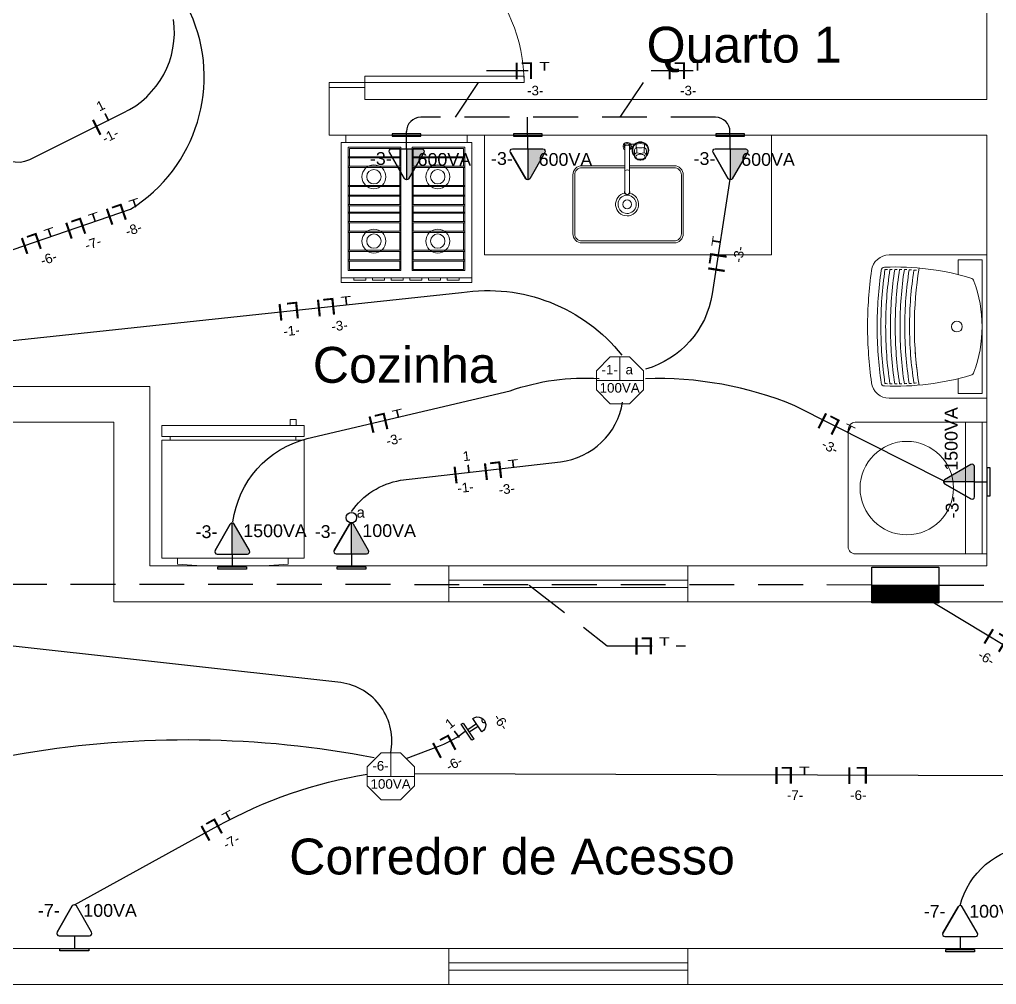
# Model space of a CAD drawing. Header units: millimetres. Extents: x 40 to 176, y -32 to 59.
# Drawn here: x 63.226 to 67.311, y -5.118 to -1.084 of the extents above; entities that cross this region are included whole.
import ezdxf
from ezdxf.enums import TextEntityAlignment as Align

# ---------------------------------------------------------------- set-up
doc = ezdxf.new("R2010")
doc.units = ezdxf.units.MM
doc.linetypes.add('HIDDEN', pattern=[0.375, 0.25, -0.125])
doc.layers.get('0').update_dxf_attribs({"lineweight": 30})
for name, color, linetype in [('1 - Circuitos', 7, 'Continuous'), ('22 - Textos', 7, 'Continuous'), ('5 - Identificadores', 7, 'Continuous'), ('7 - Eletroduto', 6, 'Continuous'), ('8 - Pontos de iluminação', 5, 'Continuous'), ('9 - Pontos de Tomadas', 240, 'Continuous')]:
    doc.layers.add(name, color=color, linetype=linetype)
for name, color, linetype, lineweight in [('21 - Portas', 251, 'Continuous', 9), ('3 - Cozinha', 160, 'Continuous', 20), ('4 - Edificação', 8, 'Continuous', 20)]:
    doc.layers.add(name, color=color, linetype=linetype, lineweight=lineweight)
doc.styles.add('Arial0', font='arial.ttf', dxfattribs={"height": 3.14658})
doc.styles.add('SEACAD_Arial', font='arial.ttf')
doc.styles.get("Standard").update_dxf_attribs({"font": 'arial.ttf'})
doc.styles.add('TEXTO_NOMEQUADRO', font='arial.ttf')

# ---------------------------------------------------------------- blocks, each defined once
blk = doc.blocks.new('CO-F4PB')
for p, q in [((0.2535, 0), (-0.2535, 0)), ((0.2535, 0), (-0.2535, 0)), ((-0.2535, 0), (-0.2535, -0.03)), ((0.2535, -0.03), (0.2535, 0)), ((-0.2735, -0.03), (-0.2735, -0.596)), ((0.2735, -0.03), (-0.2735, -0.03)), ((0.2735, -0.596), (0.2735, -0.03)), ((-0.2435, -0.05), (-0.2435, -0.566)), ((-0.0235, -0.05), (-0.2435, -0.05)), ((-0.0285, -0.055), (-0.2385, -0.055)), ((-0.2385, -0.055), (-0.2385, -0.09)), ((-0.0285, -0.055), (-0.0285, -0.09)), ((-0.0235, -0.05), (-0.0235, -0.566)), ((0.0235, -0.05), (0.0235, -0.566)), ((0.2435, -0.05), (0.0235, -0.05)), ((0.2385, -0.055), (0.0285, -0.055)), ((0.0285, -0.055), (0.0285, -0.09)), ((0.2385, -0.055), (0.2385, -0.09)), ((0.2435, -0.05), (0.2435, -0.566)), ((-0.0235, -0.09), (-0.2435, -0.09)), ((-0.0235, -0.095), (-0.2435, -0.095)), ((-0.2385, -0.095), (-0.2385, -0.13)), ((-0.0285, -0.095), (-0.0285, -0.13)), ((0.2435, -0.09), (0.0235, -0.09)), ((0.2435, -0.095), (0.0235, -0.095)), ((0.0285, -0.095), (0.0285, -0.13)), ((0.2385, -0.095), (0.2385, -0.13)), ((-0.0235, -0.13), (-0.2435, -0.13)), ((-0.0235, -0.135), (-0.2435, -0.135)), ((-0.2385, -0.135), (-0.2385, -0.21)), ((-0.0285, -0.135), (-0.0285, -0.21)), ((0.2435, -0.13), (0.0235, -0.13)), ((0.2435, -0.135), (0.0235, -0.135)), ((0.0285, -0.135), (0.0285, -0.21)), ((0.2385, -0.135), (0.2385, -0.21)), ((-0.0235, -0.21), (-0.2435, -0.21)), ((-0.0235, -0.215), (-0.2435, -0.215)), ((-0.2385, -0.215), (-0.2385, -0.25)), ((-0.0285, -0.215), (-0.0285, -0.25)), ((0.2435, -0.21), (0.0235, -0.21)), ((0.2435, -0.215), (0.0235, -0.215)), ((0.0285, -0.215), (0.0285, -0.25)), ((0.2385, -0.215), (0.2385, -0.25)), ((-0.0235, -0.25), (-0.2435, -0.25)), ((-0.0235, -0.255), (-0.2435, -0.255)), ((-0.2385, -0.255), (-0.2385, -0.29)), ((-0.0285, -0.255), (-0.0285, -0.29)), ((0.2435, -0.25), (0.0235, -0.25)), ((0.2435, -0.255), (0.0235, -0.255)), ((0.0285, -0.255), (0.0285, -0.29)), ((0.2385, -0.255), (0.2385, -0.29)), ((-0.0235, -0.29), (-0.2435, -0.29)), ((-0.0235, -0.295), (-0.2435, -0.295)), ((-0.2435, -0.321), (-0.0235, -0.321)), ((-0.2435, -0.326), (-0.0235, -0.326)), ((-0.2385, -0.295), (-0.2385, -0.321)), ((-0.2385, -0.326), (-0.2385, -0.361)), ((-0.0285, -0.295), (-0.0285, -0.321)), ((-0.0285, -0.326), (-0.0285, -0.361)), ((0.2435, -0.29), (0.0235, -0.29)), ((0.2435, -0.295), (0.0235, -0.295)), ((0.0235, -0.321), (0.2435, -0.321)), ((0.0235, -0.326), (0.2435, -0.326)), ((0.0285, -0.295), (0.0285, -0.321)), ((0.0285, -0.326), (0.0285, -0.361)), ((0.2385, -0.295), (0.2385, -0.321)), ((0.2385, -0.326), (0.2385, -0.361)), ((-0.2435, -0.361), (-0.0235, -0.361)), ((-0.2435, -0.366), (-0.0235, -0.366)), ((-0.2385, -0.366), (-0.2385, -0.401)), ((-0.0285, -0.366), (-0.0285, -0.401)), ((0.0235, -0.361), (0.2435, -0.361)), ((0.0235, -0.366), (0.2435, -0.366)), ((0.0285, -0.366), (0.0285, -0.401)), ((0.2385, -0.366), (0.2385, -0.401)), ((-0.2435, -0.401), (-0.0235, -0.401)), ((-0.2435, -0.406), (-0.0235, -0.406)), ((-0.2385, -0.406), (-0.2385, -0.481)), ((-0.0285, -0.406), (-0.0285, -0.481)), ((0.0235, -0.401), (0.2435, -0.401)), ((0.0235, -0.406), (0.2435, -0.406)), ((0.0285, -0.406), (0.0285, -0.481)), ((0.2385, -0.406), (0.2385, -0.481)), ((-0.2435, -0.481), (-0.0235, -0.481)), ((-0.2435, -0.486), (-0.0235, -0.486)), ((-0.2385, -0.486), (-0.2385, -0.521)), ((-0.0285, -0.486), (-0.0285, -0.521)), ((0.0235, -0.481), (0.2435, -0.481)), ((0.0235, -0.486), (0.2435, -0.486)), ((0.0285, -0.486), (0.0285, -0.521)), ((0.2385, -0.486), (0.2385, -0.521)), ((-0.2435, -0.521), (-0.0235, -0.521)), ((-0.2435, -0.526), (-0.0235, -0.526)), ((-0.2385, -0.526), (-0.2385, -0.561)), ((-0.0285, -0.526), (-0.0285, -0.561)), ((0.0235, -0.521), (0.2435, -0.521)), ((0.0235, -0.526), (0.2435, -0.526)), ((0.0285, -0.526), (0.0285, -0.561)), ((0.2385, -0.526), (0.2385, -0.561)), ((-0.2435, -0.566), (-0.0235, -0.566)), ((-0.2385, -0.561), (-0.0285, -0.561)), ((0.0235, -0.566), (0.2435, -0.566)), ((0.0285, -0.561), (0.2385, -0.561)), ((-0.2735, -0.596), (0.2735, -0.596)), ((-0.2735, -0.596), (-0.2735, -0.616)), ((0.2735, -0.616), (0.2735, -0.596)), ((-0.2735, -0.616), (0.2735, -0.616))]:
    blk.add_line(p, q)
for points in [[(-0.2204, -0.606), (-0.1704, -0.606), (-0.1704, -0.596), (-0.2204, -0.596)], [(-0.1422, -0.606), (-0.0922, -0.606), (-0.0922, -0.596), (-0.1422, -0.596)], [(-0.0641, -0.606), (-0.0141, -0.606), (-0.0141, -0.596), (-0.0641, -0.596)], [(0.0141, -0.606), (0.0641, -0.606), (0.0641, -0.596), (0.0141, -0.596)], [(0.0922, -0.606), (0.1422, -0.606), (0.1422, -0.596), (0.0922, -0.596)], [(0.1704, -0.606), (0.2204, -0.606), (0.2204, -0.596), (0.1704, -0.596)]]:
    blk.add_lwpolyline(points, close=True)
for centre, radius in [((-0.1308, -0.1735), 0.05), ((-0.1308, -0.1735), 0.03), ((0.1362, -0.1735), 0.05), ((0.1362, -0.1735), 0.03), ((-0.1308, -0.4425), 0.05), ((0.1362, -0.4425), 0.05), ((-0.1308, -0.4425), 0.03), ((0.1362, -0.4425), 0.03)]:
    blk.add_circle(centre, radius)
blk = doc.blocks.new('DUPLEX320PL')
for p, q in [((-0.058, -0.1246), (-0.058, -0.6181)), ((-0.058, -0.1246), (0.538, -0.1246)), ((0.538, -0.6181), (0.538, -0.1246)), ((0.538, -0.6181), (-0.058, -0.6181)), ((0.538, -0.6338), (-0.058, -0.6338)), ((-0.058, -0.6338), (-0.058, -0.6799)), ((-0.023, -0.6181), (-0.023, -0.6338)), ((0.503, -0.6338), (0.503, -0.6181)), ((0.538, -0.6338), (0.538, -0.6799)), ((-0.058, -0.6799), (0.538, -0.6799))]:
    blk.add_line(p, q)
blk.add_lwpolyline([(0.4713, -0.1246), (0.4713, -0.1005), (0.3713, -0.0932), (0.1087, -0.0932), (0.0087, -0.1005), (0.0087, -0.1246)])
blk.add_lwpolyline([(0.4797, -0.6799), (0.4797, -0.7042), (0.5039, -0.7042), (0.5039, -0.6799)], close=True)
blk = doc.blocks.new('TANQUE-02')
for p, q in [((-0.2995, 0), (0.2995, 0)), ((-0.2995, -0.4081), (-0.2995, 0)), ((0.2995, -0.4081), (0.2995, 0)), ((-0.2795, -0.02), (0.2795, -0.02)), ((-0.2795, -0.12), (-0.2795, -0.02)), ((0.2795, -0.12), (0.2795, -0.02)), ((-0.2795, -0.12), (-0.2174, -0.12)), ((0.2174, -0.12), (0.2795, -0.12))]:
    blk.add_line(p, q)
blk.add_circle((0, -0.1252), 0.0225)
for centre, radius, start, end in [((0, -0.5709), 0.5511, 90, 110.2384), ((0, -0.5709), 0.5511, 69.7616, 90), ((0.8453, -0.3818), 1.0945, 163.278, 182.4053), ((-0.1837, -0.0726), 0.02, 110.2384, 163.278), ((0.1837, -0.0726), 0.02, 16.722, 69.7616), ((-0.8453, -0.3818), 1.0945, 357.5947, 16.722), ((0, 1.2149), 1.518, 260.7226, 279.2774), ((0, 1.2149), 1.518, 270, 279.2774), ((0.8453, -0.3818), 1.0845, 176.4604, 176.9911), ((0, 1.2149), 1.558, 261.2252, 270), ((0.8453, -0.3818), 1.0845, 175.4, 175.93), ((0, 1.2149), 1.538, 261.1569, 270), ((0, 1.2149), 1.538, 270, 278.8431), ((0, 1.2149), 1.558, 270, 278.7748), ((-0.8453, -0.3818), 1.0845, 4.07, 4.6), ((-0.8453, -0.3818), 1.0845, 3.0089, 3.5396), ((0.8453, -0.3818), 1.0845, 178.5864, 179.1193), ((0, 1.2149), 1.598, 261.3969, 270), ((0.8453, -0.3818), 1.0845, 177.5224, 178.0541), ((0, 1.2149), 1.578, 261.3053, 270), ((0, 1.2149), 1.578, 270, 278.6947), ((0, 1.2149), 1.598, 270, 278.6031), ((-0.8453, -0.3818), 1.0845, 1.9459, 2.4776), ((-0.8453, -0.3818), 1.0845, 0.8807, 1.4136), ((-0.2245, -0.4081), 0.075, 180, 262.0805), ((0.8453, -0.3818), 1.0845, 179.6527, 180.1868), ((0, 1.2149), 1.618, 261.4997, 270), ((0.8453, -0.3818), 1.0845, 180.7216, 181.2572), ((0, 1.2149), 1.638, 261.6133, 270), ((0, 1.2149), 1.618, 270, 278.5003), ((0, 1.2149), 1.638, 270, 278.3867), ((0.2245, -0.4081), 0.075, 277.9195, 0), ((-0.8453, -0.3818), 1.0845, 358.7428, 359.2784), ((-0.8453, -0.3818), 1.0845, 359.8132, 0.3473), ((-0.2332, -0.4271), 0.015, 182.4053, 261.8717), ((0.8453, -0.3818), 1.0845, 181.7934, 182.3305), ((0, 1.2149), 1.658, 261.7373, 270), ((0, 1.2058), 1.6644, 261.8717, 270), ((0, 1.2149), 1.658, 270, 278.2627), ((0, 1.2058), 1.6644, 270, 278.1283), ((0.2332, -0.4271), 0.015, 278.1283, 357.5947), ((-0.8453, -0.3818), 1.0845, 357.6695, 358.2066), ((0, 1.2058), 1.7044, 262.0805, 270), ((0, 1.2058), 1.7044, 270, 277.9195)]:
    blk.add_arc(centre, radius, start, end)
blk = doc.blocks.new('A$C1AD15EB6')
for p, q in [((0.55, 0.58), (0, 0.58)), ((0, 0.03), (0, 0.58)), ((0.55, 0.03), (0.55, 0.58)), ((0.55, 0.5606), (0, 0.5606)), ((0.55, 0.4906), (0, 0.4906)), ((0.03, 0), (0.52, 0))]:
    blk.add_line(p, q)
for centre, start, end in [((0.03, 0.03), 180, 270), ((0.52, 0.03), 270, 0)]:
    blk.add_arc(centre, 0.03, start, end)
blk = doc.blocks.new('CUBA-COZ-02')
for p, q in [((-0.0095, 0.2452), (-0.0095, 0.2275)), ((0.0105, 0.2452), (0.0105, 0.2275)), ((0.0146, 0.2516), (0.031, 0.2516)), ((0.0379, 0.2522), (0.0379, 0.2367)), ((0.0731, 0.2522), (0.0731, 0.2367)), ((-0.0095, 0.2275), (-0.0095, 0.0565)), ((0.0105, 0.2275), (0.0105, 0.0565)), ((0.0146, 0.2316), (0.0209, 0.2316)), ((0.0305, 0.2026), (0.0305, 0.2242)), ((0.0399, 0.2163), (0.0399, 0.2377)), ((0.0712, 0.2163), (0.0712, 0.2377)), ((0.0805, 0.2026), (0.0805, 0.2242)), ((-0.0095, 0.0565), (-0.0095, 0.0516)), ((0.0105, 0.0565), (0.0105, 0.0516))]:
    blk.add_line(p, q)
for points in [[(-0.0095, 0.1611), (-0.1889, 0.1611, 0.414214), (-0.2269, 0.1231), (-0.2269, -0.1231, 0.414214), (-0.1889, -0.1611), (0.1969, -0.1611, 0.414214), (0.2349, -0.1231), (0.2349, 0.1231, 0.414214), (0.1969, 0.1611), (0.0105, 0.1611)], [(-0.0095, 0.1531), (-0.1889, 0.1531, 0.414214), (-0.2189, 0.1231), (-0.2189, -0.1231, 0.414214), (-0.1889, -0.1531), (0.1969, -0.1531, 0.414214), (0.2269, -0.1231), (0.2269, 0.1231, 0.414214), (0.1969, 0.1531), (0.0105, 0.1531)]]:
    blk.add_lwpolyline(points, format="xyb")
blk.add_lwpolyline([(0.0105, 0.0367, -7.502529), (-0.0095, 0.037, -0.133288)], format="xyb", close=True)
at = {"linetype": 'Continuous'}
for points in [[(0.0391, 0.2375, 0), (0.0361, 0.2353, 0), (0.0337, 0.2328, 0), (0.032, 0.2301, 0), (0.0309, 0.2272, 0), (0.0305, 0.2242, 0)], [(0.0389, 0.2157, 0), (0.0359, 0.2135, 0), (0.0335, 0.2109, 0), (0.0318, 0.2081, 0), (0.0308, 0.2052, 0), (0.0305, 0.2021, 0)], [(0.075, 0.199, 0), (0.0746, 0.2011, 0), (0.0734, 0.2032, 0), (0.0715, 0.2051, 0), (0.0689, 0.2067, 0), (0.0658, 0.208, 0), (0.0623, 0.209, 0), (0.0585, 0.2095, 0), (0.0545, 0.2096, 0), (0.0506, 0.2093, 0), (0.0469, 0.2085, 0), (0.0436, 0.2074, 0), (0.0407, 0.2059, 0), (0.0385, 0.2041, 0), (0.0369, 0.2022, 0), (0.0362, 0.2, 0), (0.0362, 0.1979, 0), (0.0369, 0.1958, 0), (0.0385, 0.1938, 0), (0.0407, 0.192, 0), (0.0436, 0.1905, 0), (0.0469, 0.1894, 0), (0.0506, 0.1886, 0), (0.0545, 0.1883, 0), (0.0585, 0.1884, 0), (0.0623, 0.1889, 0), (0.0658, 0.1899, 0), (0.0689, 0.1912, 0), (0.0715, 0.1928, 0), (0.0734, 0.1947, 0), (0.0746, 0.1968, 0), (0.075, 0.199, 0)], [(0.0805, 0.2242, 0), (0.0802, 0.2272, 0), (0.0791, 0.2301, 0), (0.0773, 0.2328, 0), (0.0749, 0.2353, 0), (0.0719, 0.2375, 0)], [(0.0805, 0.2026, 0), (0.0802, 0.2055, 0), (0.0791, 0.2084, 0), (0.0774, 0.2111, 0), (0.0751, 0.2136, 0), (0.0722, 0.2157, 0)], [(0.0305, 0.2021, 0), (0.0311, 0.1989, 0), (0.0324, 0.1959, 0), (0.0345, 0.193, 0), (0.0373, 0.1905, 0), (0.0407, 0.1884, 0), (0.0446, 0.1867, 0), (0.0488, 0.1856, 0), (0.0533, 0.185, 0), (0.0578, 0.185, 0), (0.0623, 0.1856, 0), (0.0665, 0.1867, 0), (0.0704, 0.1884, 0), (0.0738, 0.1905, 0), (0.0766, 0.193, 0), (0.0786, 0.1959, 0), (0.08, 0.1989, 0), (0.0805, 0.2021, 0)]]:
    blk.add_polyline3d(points, dxfattribs=at)
blk.add_circle((0, 0), 0.0182)
for centre, radius, start, end in [((0.0005, 0.2416), 0.0173, 35.4187, 234.5813), ((0.0005, 0.2416), 0.0126, 322.2518, 217.7482), ((0.0005, 0.2242), 0.0233, 64.5555, 115.4445), ((0.0005, 0.2416), 0.0173, 324.5813, 35.4187), ((0.0555, 0.2266), 0.035, 315.5647, 224.4353), ((0.0555, 0.2266), 0.032, 321.3752, 218.6248), ((0.0555, 0.1725), 0.0816, 77.5382, 102.4618), ((0.0005, 0.2416), 0.0173, 305.4187, 324.5813), ((0.04, 0.214), 0.002, 63.9749, 122.1559), ((0.0401, 0.2358), 0.002, 74.314, 121.5675), ((0.0555, 0.2905), 0.0549, 254.3139, 285.6861), ((0.0555, 0.2459), 0.0335, 243.9749, 296.0251), ((0.0711, 0.214), 0.002, 57.8441, 116.0251), ((0.0709, 0.2358), 0.002, 58.4325, 105.6861), ((0.0005, 0.1207), 0.0233, 64.5555, 115.4445), ((0, 0), 0.0482, 101.3439, 77.3856), ((0.0005, 0.0516), 0.0112, 153.7208, 26.2792), ((0.0005, 0.0516), 0.01, 180, 0)]:
    blk.add_arc(centre, radius, start, end)
blk = doc.blocks.new('LAMPADA_TETO')
at = {"layer": '8 - Pontos de iluminação', "color": 5, "linetype": 'Continuous', "lineweight": 15, "true_color": 0x000005}
blk.add_lwpolyline([(0.0401, 0.0986), (-0.0412, 0.0986), (-0.0986, 0.0401), (-0.0986, -0.0395), (-0.0412, -0.098), (0.0401, -0.098), (0.0986, -0.0395), (0.0986, 0.0401)], close=True, dxfattribs=at)
for points in [[(0, 0), (0, 0.0986), (0, 0.0986)], [(0.0986, 0), (-0.0986, 0), (-0.0986, 0)]]:
    blk.add_lwpolyline(points, dxfattribs=at)
at = {"layer": '5 - Identificadores', "ltscale": 0.8}
blk.add_attdef('-N-', (-0.0775, 0.0247), '', height=0.04, dxfattribs=at)
at = {"layer": '5 - Identificadores', "ltscale": 0.8, "flags": 4}
blk.add_attdef('I', (0.0233, 0.025), '', height=0.04, dxfattribs=at)
blk.add_attdef('S-VA', text='', height=0.04, dxfattribs=at).set_placement((-0.0012, -0.0514), align=Align.CENTER)
blk = doc.blocks.new('FASE_RETORNO')
at = {"layer": '1 - Circuitos', "color": 1}
blk.add_attdef('I', (-0.014, -0.0359), '', height=0.07, dxfattribs=at)
at = {"layer": '1 - Circuitos', "color": 3, "width": 1.5}
blk.add_attdef('I', (0.0462, 0.0004), '', height=0.035, dxfattribs=at)
at = {"layer": '5 - Identificadores', "ltscale": 0.8}
for tag, p in [('R', (0.0387, 0.0527)), ('-N-', (0.0004, -0.0772))]:
    blk.add_attdef(tag, p, '', height=0.04, dxfattribs=at)
blk = doc.blocks.new('CIRCUITO_TOMADA')
at = {"layer": '1 - Circuitos', "color": 1}
blk.add_attdef('I', (-0.074, -0.0364), '', height=0.07, dxfattribs=at)
at = {"layer": '1 - Circuitos', "color": 5}
blk.add_attdef('L', (0.0122, 0.035), '', height=0.07, rotation=180, dxfattribs=at)
at = {"layer": '1 - Circuitos', "color": 7, "width": 1.5}
blk.add_attdef('T', (0.0337, 0.0003), '', height=0.035, dxfattribs=at)
at = {"layer": '5 - Identificadores', "ltscale": 0.8}
blk.add_attdef('-N-', (-0.0167, -0.1035), '', height=0.04, dxfattribs=at)
blk = doc.blocks.new('TOMADA MEDIA')
at = {"layer": '9 - Pontos de Tomadas'}
h = blk.add_hatch(color=256, dxfattribs=at)
h.dxf.hatch_style = 1
h.paths.add_polyline_path([(0.0084, 0.1784, 0.268035), (0, 0.1833), (0, 0.0536), (0.0636, 0.0536, 0.577243), (0.072, 0.0682)])
for p, q in [((-0.072, 0.0682), (-0.0084, 0.1784)), ((-0.0084, 0.1784), (-0.072, 0.0682)), ((-0.0084, 0.1784), (-0.072, 0.0682)), ((0, 0.0536), (0, 0.1833)), ((0.072, 0.0682), (0.0084, 0.1784)), ((-0.0636, 0.0536), (0.0636, 0.0536)), ((0, 0.0536), (0, 0)), ((-0.06, -0.01), (-0.06, 0)), ((-0.06, 0), (0, 0)), ((0, 0), (0.06, 0)), ((0.06, 0), (0.06, -0.01)), ((0.06, -0.01), (-0.06, -0.01))]:
    blk.add_line(p, q, dxfattribs=at)
for centre, start, end in [((0, 0.1735), 29.9816, 150.0184), ((-0.0636, 0.0634), 150.0184, 270), ((0.0636, 0.0634), 270, 29.9816)]:
    blk.add_arc(centre, 0.00975, start, end, dxfattribs=at)
at = {"layer": '5 - Identificadores', "color": 7, "style": 'Arial0'}
for tag, p in [('-N-', (-0.1533, 0.1203)), ('VA', (0.046, 0.1242))]:
    blk.add_attdef(tag, p, '', height=0.0534, dxfattribs=at)
blk = doc.blocks.new('CIRCUITO_LAMPADA')
at = {"layer": '1 - Circuitos', "color": 1}
blk.add_attdef('I', (-0.0831, -0.0365), '', height=0.07, dxfattribs=at)
at = {"layer": '1 - Circuitos', "color": 5}
blk.add_attdef('L', (0.0125, 0.035), '', height=0.07, rotation=180, dxfattribs=at)
at = {"layer": '5 - Identificadores', "ltscale": 0.8}
blk.add_attdef('-N-', (-0.066, -0.103), '', height=0.04, dxfattribs=at)
blk = doc.blocks.new('TOMADA BAIXA')
at = {"layer": '9 - Pontos de Tomadas'}
for p, q in [((-0.072, 0.0682), (-0.0084, 0.1784)), ((-0.0084, 0.1784), (-0.072, 0.0682)), ((-0.0084, 0.1784), (-0.072, 0.0682)), ((0.072, 0.0682), (0.0084, 0.1784)), ((-0.0636, 0.0536), (0.0636, 0.0536)), ((0, 0.0536), (0, 0)), ((-0.06, -0.01), (-0.06, 0)), ((-0.06, 0), (0, 0)), ((0, 0), (0.06, 0)), ((0.06, 0), (0.06, -0.01)), ((0.06, -0.01), (-0.06, -0.01))]:
    blk.add_line(p, q, dxfattribs=at)
for centre, start, end in [((0, 0.1735), 29.9816, 150.0184), ((-0.0636, 0.0634), 150.0184, 270), ((0.0636, 0.0634), 270, 29.9816)]:
    blk.add_arc(centre, 0.00975, start, end, dxfattribs=at)
at = {"layer": '5 - Identificadores', "color": 7, "style": 'Arial0'}
for tag, p in [('-N-', (-0.1524, 0.1329)), ('VA', (0.0376, 0.1329))]:
    blk.add_attdef(tag, p, '', height=0.0534, dxfattribs=at)
blk = doc.blocks.new('SENSOR_DE_PRESENCA')
at = {"layer": '8 - Pontos de iluminação'}
for p, q in [((-0.006, -0.0546), (-0.006, -0.01)), ((0.006, -0.0546), (0.006, -0.01))]:
    blk.add_line(p, q, dxfattribs=at)
blk.add_lwpolyline([(0.04, -0.01), (0.04, 0), (0, 0), (-0.04, 0), (-0.04, -0.01), (0, -0.01)], close=True, dxfattribs=at)
blk.add_lwpolyline([(0.0336, -0.0546), (-0.0336, -0.0546, 1.045949)], format="xyb", close=True, dxfattribs=at)
blk.add_arc((0, -0.0897), 0.01, 8.5544, 171.4456, dxfattribs=at)
at = {"layer": '5 - Identificadores', "ltscale": 0.8}
blk.add_attdef('-1-', (0.009, -0.1258), '', height=0.04, dxfattribs=at)

msp = doc.modelspace()

# ---------------------------------------------------------------- linework, layer by layer
at = {"layer": '21 - Portas'}
for p, q in [((66.0208, -3.4277), (65.0208, -3.4277)), ((66.0208, -3.4577), (65.0208, -3.4577)), ((66.0208, -5.0277), (65.0208, -5.0277)), ((66.0208, -5.0577), (65.0208, -5.0577))]:
    msp.add_line(p, q, dxfattribs=at)
for points in [[(64.6708, -1.3677), (64.5208, -1.3677), (64.5208, -1.3477), (64.6708, -1.3477)], [(64.6708, -1.3477), (64.6708, -1.3214), (65.3358, -1.3214), (65.3358, -1.3477)], [(66.0208, -3.3677), (65.0208, -3.3677), (65.0208, -3.5177), (66.0208, -3.5177)], [(66.0208, -4.9677), (65.0208, -4.9677), (65.0208, -5.1177), (66.0208, -5.1177)]]:
    msp.add_lwpolyline(points, close=True, dxfattribs=at)
msp.add_arc((64.6708, -1.3477), 0.665, 360, 90, dxfattribs=at)
at = {"layer": '3 - Cozinha'}
msp.add_lwpolyline([(65.1708, -2.0677), (66.3708, -2.0677), (66.3708, -1.5677), (65.1708, -1.5677)], close=True, dxfattribs=at)
msp.add_circle((66.9361, -3.0427), 0.1953, dxfattribs=at)
at = {"layer": '4 - Edificação'}
for p, q in [((67.2708, 1.7323), (67.2708, -1.4177)), ((64.6708, -1.3677), (64.5208, -1.3677)), ((64.5208, -1.3677), (64.5208, -1.5677)), ((64.6708, -1.4177), (64.6708, -1.3677)), ((67.2708, -1.4177), (64.6708, -1.4177)), ((64.5208, -1.5677), (67.2708, -1.5677)), ((67.2708, -1.5677), (67.2708, -3.3677)), ((63.0708, -2.6177), (63.7708, -2.6177)), ((63.7708, -2.6177), (63.7708, -3.3677)), ((63.6208, -2.7677), (63.0708, -2.7677)), ((63.6208, -2.7677), (63.6208, -3.5177)), ((67.2708, -3.3677), (63.7708, -3.3677)), ((63.6208, -3.5177), (70.5408, -3.5177)), ((61.6708, -4.9677), (73.7708, -4.9677)), ((55.6708, -5.1177), (80.4208, -5.1177))]:
    msp.add_line(p, q, dxfattribs=at)
msp.add_lwpolyline([(53.5708, -5.1177), (80.5708, -5.1177), (80.5708, 2.8823), (53.5708, 2.8823)], close=True, dxfattribs=at)
at = {"layer": '7 - Eletroduto', "linetype": 'HIDDEN', "ltscale": 0.7}
for p, q in [((65.0486, -1.4927), (65.1782, -1.2975)), ((65.1782, -1.2975), (65.4529, -1.2975)), ((65.7379, -1.4927), (65.8675, -1.2975)), ((65.8675, -1.2975), (66.1422, -1.2975))]:
    msp.add_line(p, q, dxfattribs=at)
at = {"layer": '7 - Eletroduto', "linetype": 'HIDDEN', "ltscale": 0.75}
for p, q in [((66.1368, -1.4927), (64.9043, -1.4927)), ((66.7899, -3.4479), (61.6565, -3.4442)), ((65.3568, -3.4479), (65.6837, -3.7022)), ((67.07, -3.4479), (70.3967, -3.4479)), ((65.6837, -3.7022), (66.0107, -3.7022))]:
    msp.add_line(p, q, dxfattribs=at)
at = {"layer": '7 - Eletroduto'}
for p, q in [((65.3506, -1.5677), (65.3506, -1.4927)), ((64.8443, -1.5677), (64.8443, -1.5527)), ((66.1968, -1.5677), (66.1968, -1.5527)), ((66.7899, -3.4492), (67.07, -3.4492)), ((64.8776, -4.2362), (67.6644, -4.2445))]:
    msp.add_line(p, q, dxfattribs=at)
at = {"layer": '7 - Eletroduto', "linetype": 'Continuous'}
for p, q in [((66.7899, -3.4501), (66.7907, -3.4492)), ((66.7899, -3.4511), (66.7917, -3.4492)), ((66.7899, -3.4521), (66.7927, -3.4492)), ((66.7899, -3.453), (66.7937, -3.4492)), ((66.7899, -3.454), (66.7947, -3.4492)), ((66.7899, -3.455), (66.7957, -3.4492)), ((66.7899, -3.456), (66.7967, -3.4492)), ((66.7899, -3.457), (66.7977, -3.4492)), ((66.7899, -3.458), (66.7987, -3.4492)), ((66.7899, -3.459), (66.7997, -3.4492)), ((66.7899, -3.46), (66.8006, -3.4492)), ((66.7899, -3.461), (66.8016, -3.4492)), ((66.7899, -3.462), (66.8026, -3.4492)), ((66.7899, -3.4629), (66.8036, -3.4492)), ((66.7899, -3.4639), (66.8046, -3.4492)), ((66.7899, -3.4649), (66.8056, -3.4492)), ((66.7899, -3.4659), (66.8066, -3.4492)), ((66.7899, -3.4669), (66.8076, -3.4492)), ((66.7899, -3.4679), (66.8086, -3.4492)), ((66.7899, -3.4689), (66.8096, -3.4492)), ((66.7899, -3.4699), (66.8105, -3.4492)), ((66.7899, -3.4709), (66.8115, -3.4492)), ((66.7899, -3.4719), (66.8125, -3.4492)), ((66.7899, -3.4729), (66.8135, -3.4492)), ((66.7899, -3.4738), (66.8145, -3.4492)), ((66.7899, -3.4748), (66.8155, -3.4492)), ((66.7899, -3.4758), (66.8165, -3.4492)), ((66.7899, -3.4768), (66.8175, -3.4492)), ((66.7899, -3.4778), (66.8185, -3.4492)), ((66.7899, -3.4788), (66.8195, -3.4492)), ((66.7899, -3.4798), (66.8204, -3.4492)), ((66.7899, -3.4808), (66.8214, -3.4492)), ((66.7899, -3.4818), (66.8224, -3.4492)), ((66.7899, -3.4828), (66.8234, -3.4492)), ((66.7899, -3.4837), (66.8244, -3.4492)), ((66.7899, -3.4847), (66.8254, -3.4492)), ((66.7899, -3.4857), (66.8264, -3.4492)), ((66.7899, -3.4867), (66.8274, -3.4492)), ((66.7899, -3.4877), (66.8284, -3.4492)), ((66.7899, -3.4887), (66.8294, -3.4492)), ((66.7899, -3.4897), (66.8303, -3.4492)), ((66.7899, -3.4907), (66.8313, -3.4492)), ((66.7899, -3.4917), (66.8323, -3.4492)), ((66.7899, -3.4927), (66.8333, -3.4492)), ((66.7899, -3.4936), (66.8343, -3.4492)), ((66.7899, -3.4946), (66.8353, -3.4492)), ((66.7899, -3.4956), (66.8363, -3.4492)), ((66.7899, -3.4966), (66.8373, -3.4492)), ((66.7899, -3.4976), (66.8383, -3.4492)), ((66.7899, -3.4986), (66.8393, -3.4492)), ((66.7899, -3.4996), (66.8402, -3.4492)), ((66.7899, -3.5006), (66.8412, -3.4492)), ((66.7899, -3.5016), (66.8422, -3.4492)), ((66.7899, -3.5026), (66.8432, -3.4492)), ((66.7899, -3.5035), (66.8442, -3.4492)), ((66.7899, -3.5045), (66.8452, -3.4492)), ((66.7899, -3.5055), (66.8462, -3.4492)), ((66.7899, -3.5065), (66.8472, -3.4492)), ((66.7899, -3.5075), (66.8482, -3.4492)), ((66.7899, -3.5085), (66.8492, -3.4492)), ((66.7899, -3.5095), (66.8502, -3.4492)), ((66.7899, -3.5105), (66.8511, -3.4492)), ((66.7899, -3.5115), (66.8521, -3.4492)), ((66.7899, -3.5125), (66.8531, -3.4492)), ((66.7899, -3.5135), (66.8541, -3.4492)), ((66.7899, -3.5144), (66.8551, -3.4492)), ((66.7899, -3.5154), (66.8561, -3.4492)), ((66.7899, -3.5164), (66.8571, -3.4492)), ((66.7899, -3.5174), (66.8581, -3.4492)), ((66.7899, -3.5184), (66.8591, -3.4492)), ((66.7899, -3.5194), (66.8601, -3.4492)), ((66.7899, -3.5204), (66.861, -3.4492)), ((66.7899, -3.5214), (66.862, -3.4492)), ((66.7899, -3.5224), (66.863, -3.4492)), ((66.7903, -3.5229), (66.864, -3.4492)), ((66.7913, -3.5229), (66.865, -3.4492)), ((66.7923, -3.5229), (66.866, -3.4492)), ((66.7933, -3.5229), (66.867, -3.4492)), ((66.7943, -3.5229), (66.868, -3.4492)), ((66.7953, -3.5229), (66.869, -3.4492)), ((66.7963, -3.5229), (66.87, -3.4492)), ((66.7973, -3.5229), (66.8709, -3.4492)), ((66.7982, -3.5229), (66.8719, -3.4492)), ((66.7992, -3.5229), (66.8729, -3.4492)), ((66.8002, -3.5229), (66.8739, -3.4492)), ((66.8012, -3.5229), (66.8749, -3.4492)), ((66.8022, -3.5229), (66.8759, -3.4492)), ((66.8032, -3.5229), (66.8769, -3.4492)), ((66.8042, -3.5229), (66.8779, -3.4492)), ((66.8052, -3.5229), (66.8789, -3.4492)), ((66.8062, -3.5229), (66.8799, -3.4492)), ((66.8072, -3.5229), (66.8808, -3.4492)), ((66.8081, -3.5229), (66.8818, -3.4492)), ((66.8091, -3.5229), (66.8828, -3.4492)), ((66.8101, -3.5229), (66.8838, -3.4492)), ((66.8111, -3.5229), (66.8848, -3.4492)), ((66.8121, -3.5229), (66.8858, -3.4492)), ((66.8131, -3.5229), (66.8868, -3.4492)), ((66.8141, -3.5229), (66.8878, -3.4492)), ((66.8151, -3.5229), (66.8888, -3.4492)), ((66.8161, -3.5229), (66.8898, -3.4492)), ((66.8171, -3.5229), (66.8908, -3.4492)), ((66.818, -3.5229), (66.8917, -3.4492)), ((66.819, -3.5229), (66.8927, -3.4492)), ((66.82, -3.5229), (66.8937, -3.4492)), ((66.821, -3.5229), (66.8947, -3.4492)), ((66.822, -3.5229), (66.8957, -3.4492)), ((66.823, -3.5229), (66.8967, -3.4492)), ((66.824, -3.5229), (66.8977, -3.4492)), ((66.825, -3.5229), (66.8987, -3.4492)), ((66.826, -3.5229), (66.8997, -3.4492)), ((66.827, -3.5229), (66.9007, -3.4492)), ((66.8279, -3.5229), (66.9016, -3.4492)), ((66.8289, -3.5229), (66.9026, -3.4492)), ((66.8299, -3.5229), (66.9036, -3.4492)), ((66.8309, -3.5229), (66.9046, -3.4492)), ((66.8319, -3.5229), (66.9056, -3.4492)), ((66.8329, -3.5229), (66.9066, -3.4492)), ((66.8339, -3.5229), (66.9076, -3.4492)), ((66.8349, -3.5229), (66.9086, -3.4492)), ((66.8359, -3.5229), (66.9096, -3.4492)), ((66.8369, -3.5229), (66.9106, -3.4492)), ((66.8379, -3.5229), (66.9115, -3.4492)), ((66.8388, -3.5229), (66.9125, -3.4492)), ((66.8398, -3.5229), (66.9135, -3.4492)), ((66.8408, -3.5229), (66.9145, -3.4492)), ((66.8418, -3.5229), (66.9155, -3.4492)), ((66.8428, -3.5229), (66.9165, -3.4492)), ((66.8438, -3.5229), (66.9175, -3.4492)), ((66.8448, -3.5229), (66.9185, -3.4492)), ((66.8458, -3.5229), (66.9195, -3.4492)), ((66.8468, -3.5229), (66.9205, -3.4492)), ((66.8478, -3.5229), (66.9214, -3.4492)), ((66.8487, -3.5229), (66.9224, -3.4492)), ((66.8497, -3.5229), (66.9234, -3.4492)), ((66.8507, -3.5229), (66.9244, -3.4492)), ((66.8517, -3.5229), (66.9254, -3.4492)), ((66.8527, -3.5229), (66.9264, -3.4492)), ((66.8537, -3.5229), (66.9274, -3.4492)), ((66.8547, -3.5229), (66.9284, -3.4492)), ((66.8557, -3.5229), (66.9294, -3.4492)), ((66.8567, -3.5229), (66.9304, -3.4492)), ((66.8577, -3.5229), (66.9314, -3.4492)), ((66.8586, -3.5229), (66.9323, -3.4492)), ((66.8596, -3.5229), (66.9333, -3.4492)), ((66.8606, -3.5229), (66.9343, -3.4492)), ((66.8616, -3.5229), (66.9353, -3.4492)), ((66.8626, -3.5229), (66.9363, -3.4492)), ((66.8636, -3.5229), (66.9373, -3.4492)), ((66.8646, -3.5229), (66.9383, -3.4492)), ((66.8656, -3.5229), (66.9393, -3.4492)), ((66.8666, -3.5229), (66.9403, -3.4492)), ((66.8676, -3.5229), (66.9413, -3.4492)), ((66.8685, -3.5229), (66.9422, -3.4492)), ((66.8695, -3.5229), (66.9432, -3.4492)), ((66.8705, -3.5229), (66.9442, -3.4492)), ((66.8715, -3.5229), (66.9452, -3.4492)), ((66.8725, -3.5229), (66.9462, -3.4492)), ((66.8735, -3.5229), (66.9472, -3.4492)), ((66.8745, -3.5229), (66.9482, -3.4492)), ((66.8755, -3.5229), (66.9492, -3.4492)), ((66.8765, -3.5229), (66.9502, -3.4492)), ((66.8775, -3.5229), (66.9512, -3.4492)), ((66.8785, -3.5229), (66.9521, -3.4492)), ((66.8794, -3.5229), (66.9531, -3.4492)), ((66.8804, -3.5229), (66.9541, -3.4492)), ((66.8814, -3.5229), (66.9551, -3.4492)), ((66.8824, -3.5229), (66.9561, -3.4492)), ((66.8834, -3.5229), (66.9571, -3.4492)), ((66.8844, -3.5229), (66.9581, -3.4492)), ((66.8854, -3.5229), (66.9591, -3.4492)), ((66.8864, -3.5229), (66.9601, -3.4492)), ((66.8874, -3.5229), (66.9611, -3.4492)), ((66.8884, -3.5229), (66.962, -3.4492)), ((66.8893, -3.5229), (66.963, -3.4492)), ((66.8903, -3.5229), (66.964, -3.4492)), ((66.8913, -3.5229), (66.965, -3.4492)), ((66.8923, -3.5229), (66.966, -3.4492)), ((66.8933, -3.5229), (66.967, -3.4492)), ((66.8943, -3.5229), (66.968, -3.4492)), ((66.8953, -3.5229), (66.969, -3.4492)), ((66.8963, -3.5229), (66.97, -3.4492)), ((66.8973, -3.5229), (66.971, -3.4492)), ((66.8983, -3.5229), (66.972, -3.4492)), ((66.8992, -3.5229), (66.9729, -3.4492)), ((66.9002, -3.5229), (66.9739, -3.4492)), ((66.9012, -3.5229), (66.9749, -3.4492)), ((66.9022, -3.5229), (66.9759, -3.4492)), ((66.9032, -3.5229), (66.9769, -3.4492)), ((66.9042, -3.5229), (66.9779, -3.4492)), ((66.9052, -3.5229), (66.9789, -3.4492)), ((66.9062, -3.5229), (66.9799, -3.4492)), ((66.9072, -3.5229), (66.9809, -3.4492)), ((66.9082, -3.5229), (66.9819, -3.4492)), ((66.9091, -3.5229), (66.9828, -3.4492)), ((66.9101, -3.5229), (66.9838, -3.4492)), ((66.9111, -3.5229), (66.9848, -3.4492)), ((66.9121, -3.5229), (66.9858, -3.4492)), ((66.9131, -3.5229), (66.9868, -3.4492)), ((66.9141, -3.5229), (66.9878, -3.4492)), ((66.9151, -3.5229), (66.9888, -3.4492)), ((66.9161, -3.5229), (66.9898, -3.4492)), ((66.9171, -3.5229), (66.9908, -3.4492)), ((66.9181, -3.5229), (66.9918, -3.4492)), ((66.919, -3.5229), (66.9927, -3.4492)), ((66.92, -3.5229), (66.9937, -3.4492)), ((66.921, -3.5229), (66.9947, -3.4492)), ((66.922, -3.5229), (66.9957, -3.4492)), ((66.923, -3.5229), (66.9967, -3.4492)), ((66.924, -3.5229), (66.9977, -3.4492)), ((66.925, -3.5229), (66.9987, -3.4492)), ((66.926, -3.5229), (66.9997, -3.4492)), ((66.927, -3.5229), (67.0007, -3.4492)), ((66.928, -3.5229), (67.0017, -3.4492)), ((66.929, -3.5229), (67.0026, -3.4492)), ((66.9299, -3.5229), (67.0036, -3.4492)), ((66.9309, -3.5229), (67.0046, -3.4492)), ((66.9319, -3.5229), (67.0056, -3.4492)), ((66.9329, -3.5229), (67.0066, -3.4492)), ((66.9339, -3.5229), (67.0076, -3.4492)), ((66.9349, -3.5229), (67.0086, -3.4492)), ((66.9359, -3.5229), (67.0096, -3.4492)), ((66.9369, -3.5229), (67.0106, -3.4492)), ((66.9379, -3.5229), (67.0116, -3.4492)), ((66.9389, -3.5229), (67.0126, -3.4492)), ((66.9398, -3.5229), (67.0135, -3.4492)), ((66.9408, -3.5229), (67.0145, -3.4492)), ((66.9418, -3.5229), (67.0155, -3.4492)), ((66.9428, -3.5229), (67.0165, -3.4492)), ((66.9438, -3.5229), (67.0175, -3.4492)), ((66.9448, -3.5229), (67.0185, -3.4492)), ((66.9458, -3.5229), (67.0195, -3.4492)), ((66.9468, -3.5229), (67.0205, -3.4492)), ((66.9478, -3.5229), (67.0215, -3.4492)), ((66.9488, -3.5229), (67.0225, -3.4492)), ((66.9497, -3.5229), (67.0234, -3.4492)), ((66.9507, -3.5229), (67.0244, -3.4492)), ((66.9517, -3.5229), (67.0254, -3.4492)), ((66.9527, -3.5229), (67.0264, -3.4492)), ((66.9537, -3.5229), (67.0274, -3.4492)), ((66.9547, -3.5229), (67.0284, -3.4492)), ((66.9557, -3.5229), (67.0294, -3.4492)), ((66.9567, -3.5229), (67.0304, -3.4492)), ((66.9577, -3.5229), (67.0314, -3.4492)), ((66.9587, -3.5229), (67.0324, -3.4492)), ((66.9596, -3.5229), (67.0333, -3.4492)), ((66.9606, -3.5229), (67.0343, -3.4492)), ((66.9616, -3.5229), (67.0353, -3.4492)), ((66.9626, -3.5229), (67.0363, -3.4492)), ((66.9636, -3.5229), (67.0373, -3.4492)), ((66.9646, -3.5229), (67.0383, -3.4492)), ((66.9656, -3.5229), (67.0393, -3.4492)), ((66.9666, -3.5229), (67.0403, -3.4492)), ((66.9676, -3.5229), (67.0413, -3.4492)), ((66.9686, -3.5229), (67.0423, -3.4492)), ((66.9696, -3.5229), (67.0432, -3.4492)), ((66.9705, -3.5229), (67.0442, -3.4492)), ((66.9715, -3.5229), (67.0452, -3.4492)), ((66.9725, -3.5229), (67.0462, -3.4492)), ((66.9735, -3.5229), (67.0472, -3.4492)), ((66.9745, -3.5229), (67.0482, -3.4492)), ((66.9755, -3.5229), (67.0492, -3.4492)), ((66.9765, -3.5229), (67.0502, -3.4492)), ((66.9775, -3.5229), (67.0512, -3.4492)), ((66.9785, -3.5229), (67.0522, -3.4492)), ((66.9795, -3.5229), (67.0531, -3.4492)), ((66.9804, -3.5229), (67.0541, -3.4492)), ((66.9814, -3.5229), (67.0551, -3.4492)), ((66.9824, -3.5229), (67.0561, -3.4492)), ((66.9834, -3.5229), (67.0571, -3.4492)), ((66.9844, -3.5229), (67.0581, -3.4492)), ((66.9854, -3.5229), (67.0591, -3.4492)), ((66.9864, -3.5229), (67.0601, -3.4492)), ((66.9874, -3.5229), (67.0611, -3.4492)), ((66.9884, -3.5229), (67.0621, -3.4492)), ((66.9894, -3.5229), (67.0631, -3.4492)), ((66.9903, -3.5229), (67.064, -3.4492)), ((66.9913, -3.5229), (67.065, -3.4492)), ((66.9923, -3.5229), (67.066, -3.4492)), ((66.9933, -3.5229), (67.067, -3.4492)), ((66.9943, -3.5229), (67.068, -3.4492)), ((66.9953, -3.5229), (67.069, -3.4492)), ((66.9963, -3.5229), (67.07, -3.4492)), ((66.9973, -3.5229), (67.07, -3.4502)), ((66.9983, -3.5229), (67.07, -3.4512)), ((66.9993, -3.5229), (67.07, -3.4522)), ((67.0002, -3.5229), (67.07, -3.4532)), ((67.0012, -3.5229), (67.07, -3.4542)), ((67.0022, -3.5229), (67.07, -3.4552)), ((67.0032, -3.5229), (67.07, -3.4562)), ((67.0042, -3.5229), (67.07, -3.4572)), ((67.0052, -3.5229), (67.07, -3.4582)), ((67.0062, -3.5229), (67.07, -3.4591)), ((67.0072, -3.5229), (67.07, -3.4601)), ((67.0082, -3.5229), (67.07, -3.4611)), ((67.0092, -3.5229), (67.07, -3.4621)), ((67.0102, -3.5229), (67.07, -3.4631)), ((67.0111, -3.5229), (67.07, -3.4641)), ((67.0121, -3.5229), (67.07, -3.4651)), ((67.0131, -3.5229), (67.07, -3.4661)), ((67.0141, -3.5229), (67.07, -3.4671)), ((67.0151, -3.5229), (67.07, -3.4681)), ((67.0161, -3.5229), (67.07, -3.469)), ((67.0171, -3.5229), (67.07, -3.47)), ((67.0181, -3.5229), (67.07, -3.471)), ((67.0191, -3.5229), (67.07, -3.472)), ((67.0201, -3.5229), (67.07, -3.473)), ((67.021, -3.5229), (67.07, -3.474)), ((67.022, -3.5229), (67.07, -3.475)), ((67.023, -3.5229), (67.07, -3.476)), ((67.024, -3.5229), (67.07, -3.477)), ((67.025, -3.5229), (67.07, -3.478)), ((67.026, -3.5229), (67.07, -3.4789)), ((67.027, -3.5229), (67.07, -3.4799)), ((67.028, -3.5229), (67.07, -3.4809)), ((67.029, -3.5229), (67.07, -3.4819)), ((67.03, -3.5229), (67.07, -3.4829)), ((67.0309, -3.5229), (67.07, -3.4839)), ((67.0319, -3.5229), (67.07, -3.4849)), ((67.0329, -3.5229), (67.07, -3.4859)), ((67.0339, -3.5229), (67.07, -3.4869)), ((67.0349, -3.5229), (67.07, -3.4879)), ((67.0359, -3.5229), (67.07, -3.4889)), ((67.0369, -3.5229), (67.07, -3.4898)), ((67.0379, -3.5229), (67.07, -3.4908)), ((67.0389, -3.5229), (67.07, -3.4918)), ((67.0399, -3.5229), (67.07, -3.4928)), ((67.0408, -3.5229), (67.07, -3.4938)), ((67.0418, -3.5229), (67.07, -3.4948)), ((67.0428, -3.5229), (67.07, -3.4958)), ((67.0438, -3.5229), (67.07, -3.4968)), ((67.0448, -3.5229), (67.07, -3.4978)), ((67.0458, -3.5229), (67.07, -3.4988)), ((67.0468, -3.5229), (67.07, -3.4997)), ((67.0478, -3.5229), (67.07, -3.5007)), ((67.0488, -3.5229), (67.07, -3.5017)), ((67.0498, -3.5229), (67.07, -3.5027)), ((67.0508, -3.5229), (67.07, -3.5037)), ((67.0517, -3.5229), (67.07, -3.5047)), ((67.0527, -3.5229), (67.07, -3.5057)), ((67.0537, -3.5229), (67.07, -3.5067)), ((67.0547, -3.5229), (67.07, -3.5077)), ((67.0557, -3.5229), (67.07, -3.5087)), ((67.0567, -3.5229), (67.07, -3.5096)), ((67.0577, -3.5229), (67.07, -3.5106)), ((67.0587, -3.5229), (67.07, -3.5116)), ((67.0597, -3.5229), (67.07, -3.5126)), ((67.0607, -3.5229), (67.07, -3.5136)), ((67.0616, -3.5229), (67.07, -3.5146)), ((67.0626, -3.5229), (67.07, -3.5156)), ((67.0636, -3.5229), (67.07, -3.5166)), ((67.0646, -3.5229), (67.07, -3.5176)), ((67.0656, -3.5229), (67.07, -3.5186)), ((67.0666, -3.5229), (67.07, -3.5195)), ((67.0676, -3.5229), (67.07, -3.5205)), ((67.0686, -3.5229), (67.07, -3.5215)), ((67.0696, -3.5229), (67.07, -3.5225))]:
    msp.add_line(p, q, dxfattribs=at)
at = {"layer": '7 - Eletroduto'}
for points in [[(61.5935, -2.5977), (63.6908, -1.8767, 0.376586), (63.9403, -1.0547, 9.011716)], [(63.1208, -1.6317, 0.343618), (63.269, -1.6696), (63.6598, -1.4744, 0.328108), (63.8704, -1.0842, -2.07484)], [(66.1968, -1.751), (66.1224, -2.2306, -0.293063), (65.8438, -2.5455, -9.779633)], [(61.5935, -2.5977), (65.0745, -2.2251, -0.268224), (65.7452, -2.4871, 0.480889)], [(64.1188, -3.1844, -0.307709), (64.4285, -2.8358), (65.2776, -2.6361, -0.102124), (65.65, -2.5848, -2.8139)], [(67.0889, -3.0125), (66.4685, -2.6987, 0.106816), (65.8438, -2.5856, 1.065772)], [(64.6143, -3.14, -0.199548), (64.819, -3.0101), (65.4876, -2.9323, 0.335924), (65.7481, -2.6831, -3.309272)], [(64.7784, -4.1496, 0.433052), (64.5698, -3.8561), (58.6488, -3.1987, 0.183835), (56.5061, -3.7672)], [(66.9284, -3.4492), (67.4265, -3.7501, -0.140682), (67.7668, -4.1544, -0.265269)], [(59.4118, -4.8041), (63.2453, -4.1511, -0.089516), (64.7091, -4.1691, 0.095719)], [(63.4555, -4.7844), (64.056, -4.4552, -0.085445), (64.6804, -4.2381, -24.147978)], [(67.1593, -4.7881, -0.318597), (67.4515, -4.5384), (67.691, -4.4854, 0.353081), (67.7712, -4.3412, 17.605746)]]:
    msp.add_lwpolyline(points, format="xyb", dxfattribs=at)
msp.add_lwpolyline([(66.7899, -3.3729), (67.07, -3.3729), (67.07, -3.5229), (66.7899, -3.5229)], close=True, dxfattribs=at)
for centre, start, end in [((64.9043, -1.5527), 90, 180), ((66.1368, -1.5527), 0, 90)]:
    msp.add_arc(centre, 0.06, start, end, dxfattribs=at)
at = {"layer": '8 - Pontos de iluminação'}
msp.add_lwpolyline([(64.843, -4.1736), (64.9869, -4.1185, 0.082035), (65.0897, -4.0584, -0.114062)], format="xyb", dxfattribs=at)
at = {"layer": '9 - Pontos de Tomadas'}
msp.add_circle((64.6139, -3.1662), 0.022, dxfattribs=at)

# ---------------------------------------------------------------- block references
at = {"layer": '3 - Cozinha', "xscale": -1}
msp.add_blockref('CO-F4PB', (64.8443, -1.5677), dxfattribs=at)
at = {"layer": '3 - Cozinha', "color": 0, "rotation": 359.99938861993}
msp.add_blockref('CUBA-COZ-02', (65.7668, -1.8566), dxfattribs=at)
at = {"layer": '3 - Cozinha', "color": 0, "extrusion": (0, 0, -1), "xscale": -1, "zscale": -1, "rotation": 90}
msp.add_blockref('TANQUE-02', (-67.2708, -2.3677), dxfattribs=at)
at = {"layer": '3 - Cozinha', "xscale": -1, "rotation": 180}
msp.add_blockref('DUPLEX320PL', (63.8788, -3.4609), dxfattribs=at)
at = {"layer": '3 - Cozinha', "rotation": 270}
msp.add_blockref('A$C1AD15EB6', (66.6908, -2.7677), dxfattribs=at)
at = {"layer": '8 - Pontos de iluminação', "color": 142}
ref = msp.add_blockref('LAMPADA_TETO', (65.7369, -2.5924), dxfattribs=at)
ref.add_attrib('-N-', '-1-', (65.6594, -2.5676), dxfattribs={"layer": '5 - Identificadores', "ltscale": 0.8, "height": 0.04})
ref.add_attrib('I', 'a', (65.7602, -2.5673), dxfattribs={"layer": '5 - Identificadores', "ltscale": 0.8, "height": 0.04})
ref.add_attrib('S-VA', '100VA', dxfattribs={"layer": '5 - Identificadores', "ltscale": 0.8, "height": 0.04}).set_placement((65.7356, -2.6437), align=Align.CENTER)
ref = msp.add_blockref('LAMPADA_TETO', (64.779, -4.2482), dxfattribs=at)
ref.add_attrib('-N-', '-6-', (64.7015, -4.2235), dxfattribs={"layer": '5 - Identificadores', "ltscale": 0.8, "height": 0.04})
ref.add_attrib('S-VA', '100VA', dxfattribs={"layer": '5 - Identificadores', "ltscale": 0.8, "height": 0.04}).set_placement((64.7778, -4.2996), align=Align.CENTER)
at = {"layer": '9 - Pontos de Tomadas', "color": 142}
for name, p, values in [('CIRCUITO_TOMADA', (65.3651, -1.2975), {'T': 'T', '-N-': '-3-', 'L': 'L', 'I': 'I'}), ('CIRCUITO_TOMADA', (66.0049, -1.2975), {'T': 'T', '-N-': '-3-', 'L': 'L', 'I': 'I'}), ('TOMADA MEDIA', (64.1158, -3.372), {'VA': '1500VA', '-N-': '-3-'}), ('TOMADA MEDIA', (64.6139, -3.3714), {'VA': '100VA', '-N-': '-3-'}), ('TOMADA BAIXA', (63.4555, -4.9677), {'VA': '100VA', '-N-': '-7-'}), ('TOMADA BAIXA', (67.1593, -4.9714), {'VA': '100VA', '-N-': '-7-'})]:
    msp.add_blockref(name, p, dxfattribs=at).add_auto_attribs(values)
ref = msp.add_blockref('FASE_RETORNO', (63.5492, -1.5335), dxfattribs=dict(at, rotation=26.54370654679973))
ref.add_attrib('R', '1', (63.5603, -1.4691), dxfattribs={"layer": '5 - Identificadores', "ltscale": 0.8, "height": 0.04, "rotation": 26.5437})
ref.add_attrib('-N-', '-1-', (63.5841, -1.6024), dxfattribs={"layer": '5 - Identificadores', "ltscale": 0.8, "height": 0.04, "rotation": 26.5437})
ref.add_attrib('I', 'I', (63.5904, -1.5125), dxfattribs={"layer": '1 - Circuitos', "color": 3, "height": 0.035, "rotation": 26.5437, "width": 1.5})
ref.add_attrib('I', 'I', (63.5527, -1.5718), dxfattribs={"layer": '1 - Circuitos', "color": 1, "height": 0.07, "rotation": 26.5437})
ref = msp.add_blockref('TOMADA MEDIA', (64.8446, -1.5714), dxfattribs=dict(at, xscale=-1, rotation=180))
ref.add_attrib('VA', '600VA', (64.8906, -1.6956), dxfattribs={"layer": '5 - Identificadores', "color": 7, "height": 0.05338, "style": 'Arial0'})
ref.add_attrib('-N-', '-3-', (64.6913, -1.6917), dxfattribs={"layer": '5 - Identificadores', "color": 7, "height": 0.05338, "style": 'Arial0'})
ref = msp.add_blockref('TOMADA MEDIA', (65.351, -1.5714), dxfattribs=dict(at, xscale=-1, rotation=180))
ref.add_attrib('VA', '600VA', (65.397, -1.6956), dxfattribs={"layer": '5 - Identificadores', "color": 7, "height": 0.05338, "style": 'Arial0'})
ref.add_attrib('-N-', '-3-', (65.1977, -1.6917), dxfattribs={"layer": '5 - Identificadores', "color": 7, "height": 0.05338, "style": 'Arial0'})
ref = msp.add_blockref('TOMADA MEDIA', (66.1979, -1.5714), dxfattribs=dict(at, xscale=-1, rotation=180))
ref.add_attrib('VA', '600VA', (66.244, -1.6956), dxfattribs={"layer": '5 - Identificadores', "color": 7, "height": 0.05338, "style": 'Arial0'})
ref.add_attrib('-N-', '-3-', (66.0446, -1.6917), dxfattribs={"layer": '5 - Identificadores', "color": 7, "height": 0.05338, "style": 'Arial0'})
for name, p, rotation, values in [('CIRCUITO_TOMADA', (63.6596, -1.8874), 18.97197036210961, {'T': 'T', '-N-': '-8-', 'L': 'L', 'I': 'I'}), ('CIRCUITO_TOMADA', (63.4898, -1.9458), 18.97197036210961, {'T': 'T', '-N-': '-7-', 'L': 'L', 'I': 'I'}), ('CIRCUITO_TOMADA', (63.3043, -2.0096), 18.97197036210961, {'T': 'T', '-N-': '-6-', 'L': 'L', 'I': 'I'}), ('CIRCUITO_TOMADA', (66.1483, -2.0697), 81.17388368080466, {'T': 'T', '-N-': '-3-', 'L': 'L', 'I': 'I'}), ('CIRCUITO_TOMADA', (64.538, -2.2825), 6.110111771091036, {'T': 'T', '-N-': '-3-', 'L': 'L', 'I': 'I'}), ('CIRCUITO_LAMPADA', (64.3863, -2.2987), 6.110111771091037, {'-N-': '-1-', 'L': 'L', 'I': 'I'}), ('CIRCUITO_TOMADA', (64.7566, -2.7622), 13.2333132874163, {'T': 'T', '-N-': '-3-', 'L': 'L', 'I': 'I'}), ('CIRCUITO_TOMADA', (66.6373, -2.7876), 333.1692286776693, {'T': 'T', '-N-': '-3-', 'L': 'L', 'I': 'I'}), ('TOMADA MEDIA', (67.2726, -3.0162), 90.00000000000026, {'VA': '1500VA', '-N-': '-3-'}), ('CIRCUITO_TOMADA', (65.2363, -2.9655), 6.638887617562813, {'T': 'T', '-N-': '-3-', 'L': 'L', 'I': 'I'}), ('CIRCUITO_LAMPADA', (67.3389, -3.6972), 328.8677216211175, {'-N-': '-6-', 'L': 'L', 'I': 'I'}), ('CIRCUITO_LAMPADA', (65.0326, -4.1055), 27.88583355496733, {'-N-': '-6-', 'L': 'L', 'I': 'I'}), ('CIRCUITO_TOMADA', (66.4517, -4.243), 359.9312791145174, {'T': 'T', '-N-': '-7-', 'L': 'L', 'I': 'I'}), ('CIRCUITO_LAMPADA', (66.7652, -4.2434), 359.9312791145174, {'-N-': '-6-', 'L': 'L', 'I': 'I'}), ('CIRCUITO_TOMADA', (64.056, -4.4552), 28.81273484883585, {'T': 'T', '-N-': '-7-', 'L': 'L', 'I': 'I'})]:
    msp.add_blockref(name, p, dxfattribs=dict(at, rotation=rotation)).add_auto_attribs(values)
ref = msp.add_blockref('FASE_RETORNO', (65.0498, -2.9872), dxfattribs=dict(at, rotation=6.638887617562816))
ref.add_attrib('R', '1', (65.0821, -2.9304), dxfattribs={"layer": '5 - Identificadores', "ltscale": 0.8, "height": 0.04, "rotation": 6.6389})
ref.add_attrib('-N-', '-1-', (65.0591, -3.0639), dxfattribs={"layer": '5 - Identificadores', "ltscale": 0.8, "height": 0.04, "rotation": 6.6389})
ref.add_attrib('I', 'I', (65.0957, -2.9814), dxfattribs={"layer": '1 - Circuitos', "color": 3, "height": 0.035, "rotation": 6.6389, "width": 1.5})
ref.add_attrib('I', 'I', (65.0401, -3.0244), dxfattribs={"layer": '1 - Circuitos', "color": 1, "height": 0.07, "rotation": 6.6389})
ref = msp.add_blockref('CIRCUITO_TOMADA', (65.8664, -3.7022), dxfattribs=at)
ref.add_attrib('T', 'T', (65.9001, -3.7019), dxfattribs={"layer": '1 - Circuitos', "color": 7, "height": 0.035, "width": 1.5})
ref.add_attrib('L', 'L', (65.8785, -3.6671), dxfattribs={"layer": '1 - Circuitos', "color": 5, "height": 0.07, "rotation": 180})
ref.add_attrib('I', 'I', (65.7924, -3.7386), dxfattribs={"layer": '1 - Circuitos', "color": 1, "height": 0.07})
ref = msp.add_blockref('SENSOR_DE_PRESENCA', (65.095, -4.0637), dxfattribs=dict(at, xscale=-1, rotation=123.3137945393119))
ref.add_attrib('-1-', '-6-', (65.2051, -4.0021), dxfattribs={"layer": '5 - Identificadores', "ltscale": 0.8, "height": 0.04, "rotation": 303.3138})

# ---------------------------------------------------------------- texts
at = {"layer": '1 - Circuitos', "color": 3, "width": 1.5}
msp.add_attdef('I', (65.0573, -4.0919), 'I', height=0.035, rotation=37.6558, dxfattribs=at)
at = {"layer": '22 - Textos', "char_height": 0.15, "attachment_point": 1, "style": 'TEXTO_NOMEQUADRO'}
for s, insert, width in [('{\\C252;Quarto 1}', (65.8483, -1.1142), 0.825036), ('{\\C252;Cozinha}', (64.4527, -2.4526), 0.854225), ('{\\C252;Corredor de Acesso}', (64.354, -4.5079), 2.100123)]:
    msp.add_mtext(s, dxfattribs=dict(at, insert=insert, width=width))
at = {"layer": '5 - Identificadores', "style": 'SEACAD_Arial'}
msp.add_text('a', height=0.044, dxfattribs=at).set_placement((64.6359, -3.1661))
at = {"layer": '5 - Identificadores', "ltscale": 0.8}
msp.add_attdef('1', (65.0255, -4.0516), '2', height=0.04, rotation=37.6558, dxfattribs=at)

doc.saveas('drawing.dxf')
